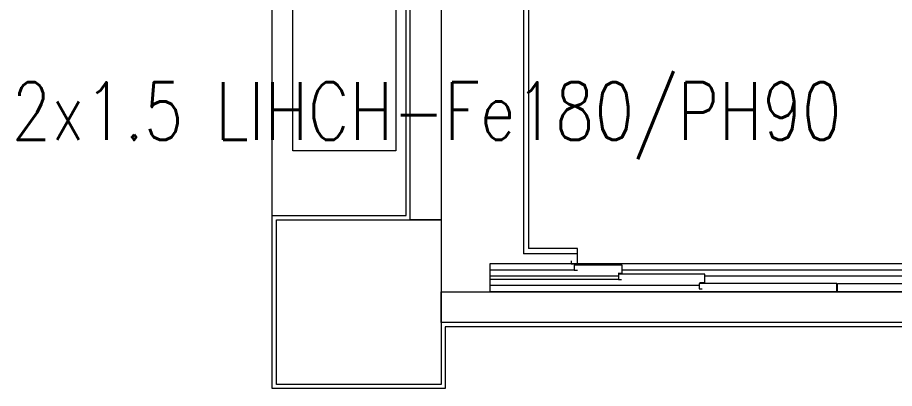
# Model space of a CAD drawing. Extents: x -3709 to 34962, y 0 to 8245.
# Drawn here: x 3475.1 to 3901.1, y 3110.5 to 3290.8 of the extents above; entities that cross this region are included whole.
import ezdxf

# ---------------------------------------------------------------- set-up
doc = ezdxf.new("R2010")
doc.units = 0
doc.layers.get('0').update_dxf_attribs({"color": 9, "lineweight": 9})
for name, color, linetype, lineweight in [('00', 9, 'Continuous', 9), ('01', 9, 'Continuous', 9), ('06D', 9, 'Continuous', 9), ('12', 9, 'Continuous', 9), ('14', 9, 'Continuous', 9), ('E-YAZI', 7, 'Continuous', 30)]:
    doc.layers.add(name, color=color, linetype=linetype, lineweight=lineweight)
doc.styles.add('E-YAZI', font='txttw.shx')

# ---------------------------------------------------------------- blocks, each defined once
blk = doc.blocks.new('p-kolon-80x80-vw')
at = {"layer": '01'}
blk.add_lwpolyline([(-40, -40), (-40, 40), (40, 40), (40, -40)], close=True, dxfattribs=at)
blk = doc.blocks.new('asansr-acilmayan')
at = {"layer": '06D'}
for p, q in [((1610, 25258.7), (1610, 24624.2)), ((1612.5, 25256.2), (1612.5, 24626.7)), ((1636.2, 24626.7), (1612.5, 24626.7)), ((1636.2, 24624.2), (1636.2, 24626.7)), ((1636.2, 24624.2), (1610, 24624.2)), ((1593.7, 24619.2), (1593.7, 24605.7)), ((1931.2, 24619.2), (1593.7, 24619.2)), ((1634.7, 24616.2), (1593.7, 24616.2)), ((1656.2, 24613.2), (1593.7, 24613.2)), ((1873.2, 24616.2), (1658, 24616.2)), ((1826.8, 24613.2), (1698.2, 24613.2)), ((1656.2, 24611.7), (1593.7, 24611.7)), ((1695.35, 24608.7), (1593.7, 24608.7)), ((1931.2, 24605.7), (1593.7, 24605.7))]:
    blk.add_line(p, q, dxfattribs=at)
for points in [[(1633.2, 24620.7), (1633.2, 24619.2), (1636.2, 24619.2), (1636.2, 24624.2)], [(1656, 24614.7), (1658, 24614.7), (1658, 24618.7), (1634.7, 24618.7), (1634.7, 24616.2), (1636.2, 24616.2)], [(1695.7, 24610.2), (1698.2, 24610.2), (1698.2, 24614.2), (1656.2, 24614.2), (1656.2, 24611.7), (1657.7, 24611.7)], [(1760.85, 24605.7), (1762.35, 24605.7), (1762.35, 24609.7), (1695.35, 24609.7), (1695.35, 24607.2), (1696.85, 24607.2)], [(1764.15, 24605.7), (1762.65, 24605.7), (1762.65, 24609.7), (1829.65, 24609.7), (1829.65, 24607.2), (1828.15, 24607.2)]]:
    blk.add_lwpolyline(points, dxfattribs=at)
blk = doc.blocks.new('P-PANO')
at = {"layer": '06D'}
blk.add_lwpolyline([(-50, 0), (-50, 200), (0, 200), (0, 0)], close=True, dxfattribs=at)

msp = doc.modelspace()

# ---------------------------------------------------------------- linework, layer by layer
at = {"layer": '00'}
for points in [[(3665.84, 3542.5), (3585.84, 3542.5), (3585.84, 3557.5), (3665.84, 3557.5), (3665.84, 3812.5), (3680.84, 3812.5), (3680.84, 3812.5), (3680.84, 3192.5), (3665.84, 3192.5), (3665.84, 3542.5)], [(4164.04, 3142.5), (3680.84, 3142.5), (3680.84, 3157.5), (4110.77, 3157.5)]]:
    msp.add_lwpolyline(points, dxfattribs=at)
at = {"layer": '12'}
msp.add_lwpolyline([(3598.84, 3194.5), (3598.84, 3540.5)], dxfattribs=at)
at = {"layer": '14'}
for points in [[(3682.84, 3110.5), (3598.84, 3110.5), (3598.84, 3194.5), (3663.84, 3194.5), (3663.84, 3540.5), (3583.84, 3540.5), (3583.84, 3551.77)], [(4164.04, 3157.5), (4166.04, 3157.5), (4166.04, 3140.5), (3682.84, 3140.5), (3682.84, 3140.5), (3682.84, 3110.5)]]:
    msp.add_lwpolyline(points, dxfattribs=at)

# ---------------------------------------------------------------- block references
for name, p in [('asansr-acilmayan', (2110.84, -21448.2)), ('p-kolon-80x80-vw', (3640.84, 3152.5))]:
    msp.add_blockref(name, p)
at = {"layer": '06D'}
msp.add_blockref('P-PANO', (3658.84, 3225.91), dxfattribs=at)

# ---------------------------------------------------------------- texts
at = {"layer": 'E-YAZI', "color": 3, "style": 'E-YAZI', "width": 0.8}
msp.add_text('2x1.5 LIHCH-Fe180/PH90', height=28, dxfattribs=at).set_placement((3472.19, 3231.31))

doc.saveas('drawing.dxf')
